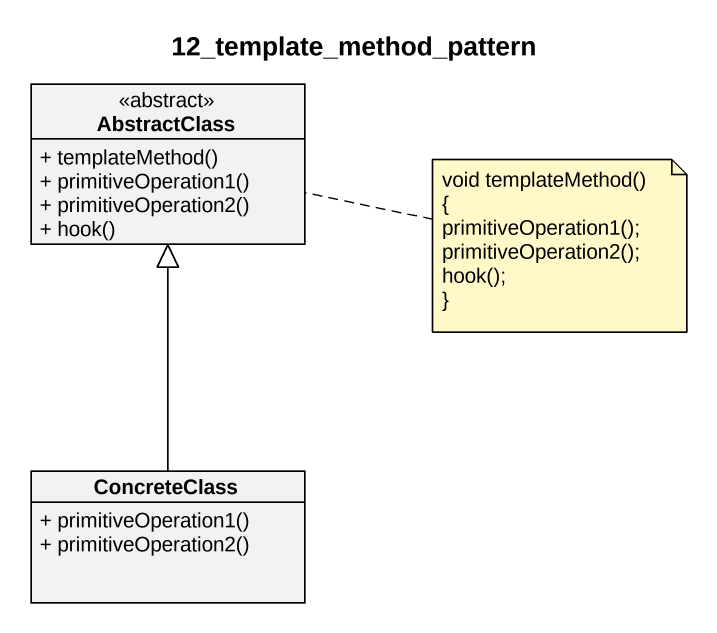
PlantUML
@startuml
title 12_template_method_pattern
hide circle
hide empty members
skinparam classAttributeIconSize 0
class AbstractClass <<abstract>> {
  + templateMethod()
  + primitiveOperation1()
  + primitiveOperation2()
  + hook()
}
class ConcreteClass {
  + primitiveOperation1()
  + primitiveOperation2()
}
ConcreteClass -up-|> AbstractClass
note right of AbstractClass
  void templateMethod()
  {
  primitiveOperation1();
  primitiveOperation2();
  hook();
  ~}
end note
@enduml
